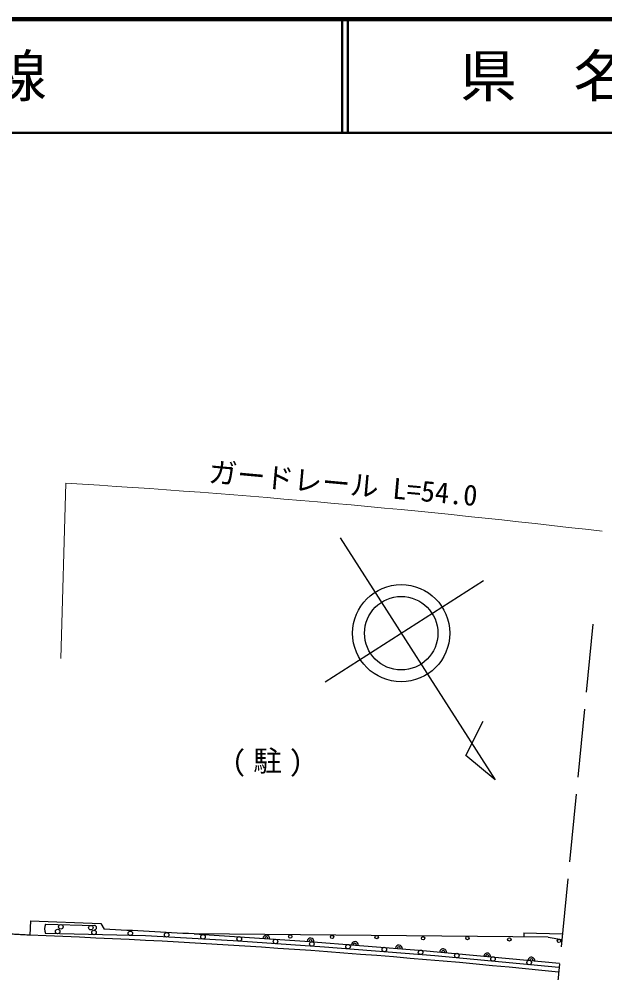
# Model space of a CAD drawing. Units: millimetres, scale not verified. Extents: x 40000 to 680000, y 20000 to 380000.
# Drawn here: x 269326 to 320884, y 296125 to 380000 of the extents above; entities that cross this region are included whole.
import ezdxf
from ezdxf.enums import TextEntityAlignment as Align

# ---------------------------------------------------------------- set-up
doc = ezdxf.new("R2010")
doc.units = ezdxf.units.MM
doc.header["$LTSCALE"] = 1000
doc.linetypes.add('DASHED', pattern=[7.5, 6, -1.5])
for name, color, linetype, lineweight in [('M-BGD', 7, 'Continuous', 25), ('M-BGD-EXST', 7, 'Continuous', 25), ('M-BMK-SRVR', 3, 'Continuous', 25), ('M-STR-HTXT', 7, 'Continuous', 13), ('M-TTL', 2, 'Continuous', 140), ('M-TTL-LINE', 7, 'Continuous', 50)]:
    doc.layers.add(name, color=color, linetype=linetype, lineweight=lineweight)
doc.layers.add('M-TTL-TXT', color=7, linetype='Continuous')
doc.styles.add('ＭＳ ゴシック', font='')
doc.styles.get('ＭＳ ゴシック').set_extended_font_data('MS Gothic')

msp = doc.modelspace()

# ---------------------------------------------------------------- linework, layer by layer
at = {"layer": 'M-BGD', "linetype": 'DASHED'}
msp.add_line((319822, 326781), (316391, 291817), dxfattribs=at)
at = {"layer": 'M-BGD'}
for p, q in [((270336, 300693), (270265, 299439)), ((270336, 300693), (276522, 300465)), ((271667, 300408), (275952, 300307)), ((276522, 300465), (276824, 299961)), ((315881, 299268), (284727, 299549)), ((284727, 299549), (294481, 298928)), ((313743, 299646), (317129, 299559)), ((313743, 299646), (313743, 299288)), ((294481, 298928), (304855, 298101)), ((315881, 299268), (317078, 299051)), ((304855, 298101), (316873, 296971))]:
    msp.add_line(p, q, dxfattribs=at)
msp.add_lwpolyline([(316835, 296591), (305916, 297636), (296205, 298394), (288181, 298951), (280447, 299372), (271665, 299591)], dxfattribs=at)
for centre, radius in [((273005, 300176), 200), ((275642, 300107), 200), ((272719, 299765), 200), ((275918, 299685), 200), ((279117, 299605), 200), ((282313, 299471), 200), ((285509, 299297), 200), ((293192, 299326), 150), ((296869, 299293), 150), ((288704, 299115), 200), ((291896, 298894), 200), ((295088, 298672), 200), ((298279, 298433), 200), ((300799, 299276), 150), ((304881, 299174), 150), ((308778, 299191), 150), ((312472, 299073), 150), ((316841, 298938), 150), ((301470, 298184), 200), ((304660, 297935), 200), ((307847, 297652), 200), ((311033, 297347), 200), ((314218, 297042), 200)]:
    msp.add_circle(centre, radius, dxfattribs=at)
for centre, radius, start, end in [((272564, 299997), 987, 155.37373, 204.26763), ((275947, 300107), 200, 268.64681, 88.64681), ((242385, -435424), 735392, 84.19263, 87.82734), ((242387, -435404), 736171, 86.70284, 87.31874), ((291090, 299144), 300, 356.3577, 176.3577), ((291090, 299144), 150, 356.3577, 176.3577), ((294981, 298888), 300, 355.44459, 175.44459), ((294981, 298888), 150, 355.44459, 175.44459), ((298869, 298578), 300, 355.44459, 175.44459), ((298869, 298578), 150, 355.44459, 175.44459), ((302757, 298268), 300, 355.44459, 175.44459), ((302757, 298268), 150, 355.44459, 175.44459), ((306642, 297933), 300, 354.62967, 174.62967), ((306642, 297933), 150, 354.62967, 174.62967), ((310525, 297568), 300, 354.62967, 174.62967), ((310525, 297568), 150, 354.62967, 174.62967), ((314408, 297203), 300, 354.62967, 174.62967), ((314408, 297203), 150, 354.62967, 174.62967)]:
    msp.add_arc(centre, radius, start, end, dxfattribs=at)
at = {"layer": 'M-BGD', "linetype": 'DASHED'}
msp.add_arc((254081, 29239), 270684, 86.57226, 90.18462, dxfattribs=at)
at = {"layer": 'M-BMK-SRVR'}
for p, q in [((297579, 334389), (311213, 313103)), ((296258, 321726), (310203, 330621)), ((308649, 315239), (310164, 318269)), ((311213, 313103), (308649, 315239))]:
    msp.add_line(p, q, dxfattribs=at)
for radius in [4274, 3230]:
    msp.add_circle((302954, 325997), radius, dxfattribs=at)
at = {"layer": 'M-STR-HTXT'}
msp.add_line((273440, 339194), (273012, 323773), dxfattribs=at)
msp.add_arc((222669, -492166), 832908, 83.24556, 86.50533, dxfattribs=at)
at = {"layer": 'M-TTL'}
msp.add_line((680000, 380000), (40000, 380000), dxfattribs=at)
at = {"layer": 'M-TTL-LINE'}
for p, q in [((297750, 380000), (297750, 370000)), ((298250, 380000), (298250, 370000)), ((40000, 370000), (680000, 370000))]:
    msp.add_line(p, q, dxfattribs=at)

# ---------------------------------------------------------------- texts
at = {"layer": 'M-BGD-EXST', "style": 'ＭＳ ゴシック'}
for s, p in [('(', (288694, 314774)), ('駐', (291194, 314774)), (')', (293694, 314774))]:
    msp.add_text(s, height=1833, dxfattribs=at).set_placement(p, align=Align.MIDDLE_CENTER)
at = {"layer": 'M-STR-HTXT', "style": 'ＭＳ ゴシック'}
msp.add_text('ガードレール L=54.0', height=1833, rotation=354.875, dxfattribs=at).set_placement((297716, 337685), align=Align.BOTTOM_CENTER)
at = {"layer": 'M-TTL-TXT', "style": 'ＭＳ ゴシック'}
msp.add_text('主要地方道\u3000防府環状線', height=3666, dxfattribs=at).set_placement((216734, 375000), align=Align.MIDDLE_LEFT)
msp.add_text('県\u3000名', height=3666, dxfattribs=at).set_placement((315625, 375000), align=Align.MIDDLE_CENTER)

doc.saveas('drawing.dxf')
